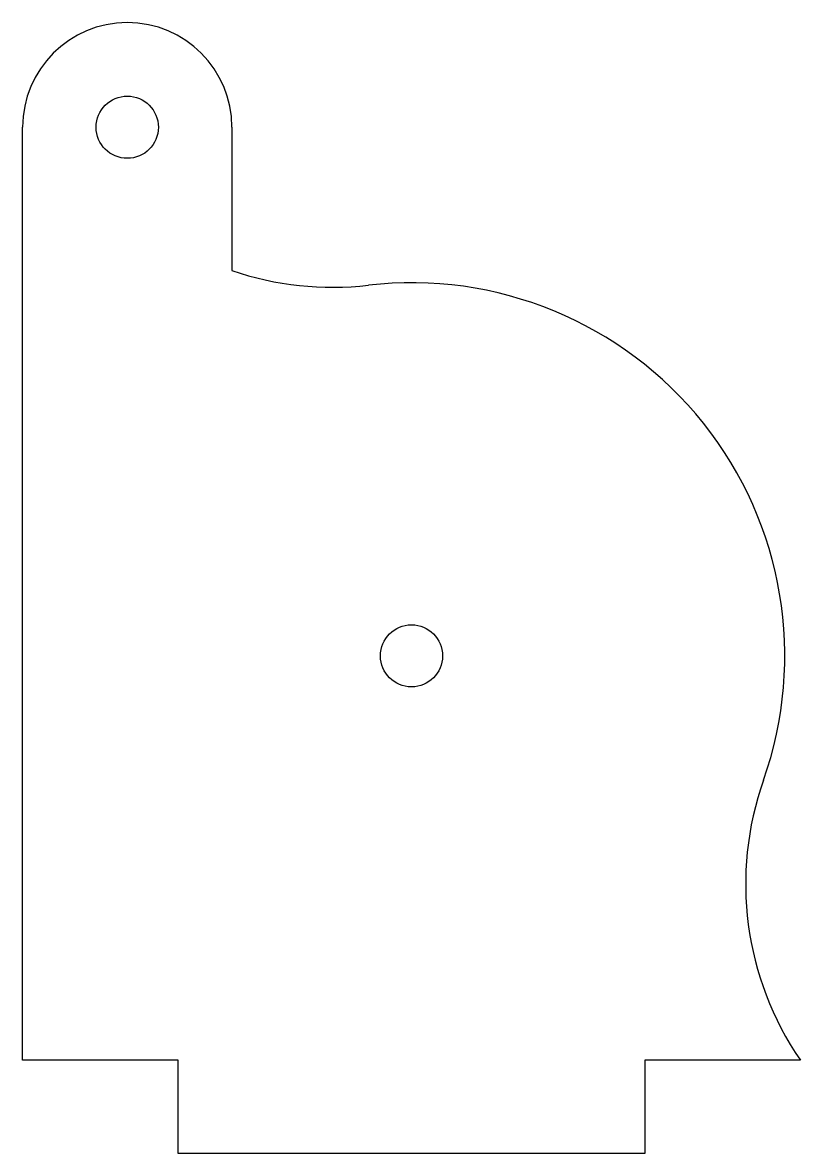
# Model space of a CAD drawing. Header units: millimetres. Extents: x -2.5 to 0, y -0.3 to 3.34.
import ezdxf

# ---------------------------------------------------------------- set-up
doc = ezdxf.new("R2010")
doc.units = ezdxf.units.MM

msp = doc.modelspace()

# ---------------------------------------------------------------- linework, layer by layer
at = {"color": 7, "linetype": 'Continuous', "lineweight": 25}
for p, q in [((-2.5, 0), (-2.5, 3)), ((-1.8271, 3), (-1.8271, 2.5388)), ((-2, 0), (-2.5, 0)), ((-2, -0.3), (-2, 0)), ((-0.5, 0), (-0.5, -0.3)), ((0, 0), (-0.5, 0)), ((-0.5, -0.3), (-2, -0.3))]:
    msp.add_line(p, q, dxfattribs=at)
for centre in [(-2.1636, 3), (-1.25, 1.3)]:
    msp.add_circle(centre, 0.1, dxfattribs=at)
for centre, radius, start, end in [((-2.1636, 3), 0.3364, 0, 180), ((-1.5043, 3.4853), 1, 251.1649, 276.6374), ((-1.25, 1.3), 1.2, 340.5226, 96.6374), ((0.8241, 0.5664), 1, 160.5226, 214.5026)]:
    msp.add_arc(centre, radius, start, end, dxfattribs=at)

doc.saveas('drawing.dxf')
